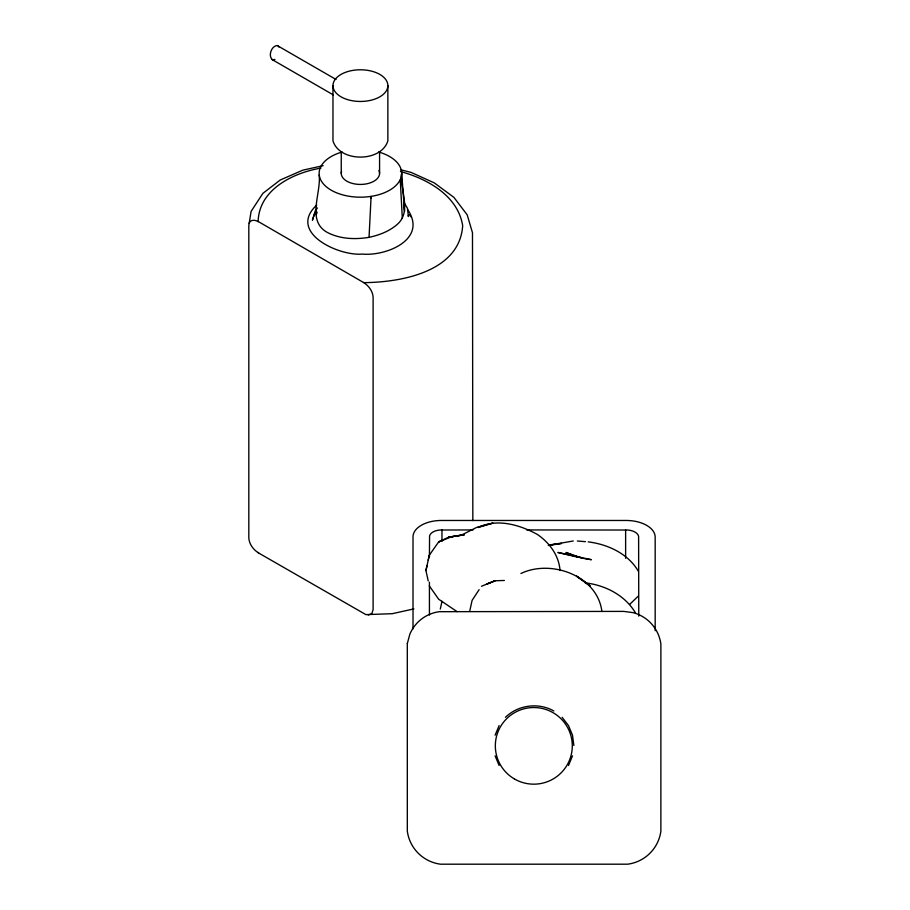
<?xml version="1.0" encoding="UTF-8"?>
<svg xmlns="http://www.w3.org/2000/svg" width="910" height="910" viewBox="0 0 910 910"><rect width="100%" height="100%" fill="white"/><g stroke="black" fill="none" stroke-linecap="round" stroke-linejoin="round"><path stroke-width="1.36" d="M319.148 175.016C321.344 193.182 306.295 220.698 327.156 232.357C339.976 239.08 355.002 239.66 369.05 237.339L371.098 196.378L371.007 198.039M342.149 152.004A41.269 23.819 0 0 0 334.243 191.782A41.269 23.819 0 0 0 400.275 179.532L400.309 181.807L401.674 173.366A41.269 23.819 0 0 0 378.674 152.004M323.13 165.665L302.802 170.17L280.246 179.998L262.899 193.341L251.103 211.382L248.817 225.452L248.817 537.935C249.192 544.26 253.458 549.856 258.747 553.075L365.911 614.625L392.244 613.693L413.902 608.904M368.254 615.035L371.803 613.647L373.111 609.689L373.111 297.206C372.747 291.143 368.721 285.774 363.704 282.601L258.144 221.471C258.975 189.382 293.179 172.82 320.934 168.1M428.223 580.967L425.937 570.559L427.029 565.519M428.223 560.139L429.281 555.271L438.643 541.916L448.619 537.207L464.191 534.818L448.619 537.207L461.609 535.023L476.749 527.368L492.992 523.079L478.08 527.504C497.235 518.154 519.621 524.751 537.366 534.443C549.595 542.849 558.945 555.441 560.037 570.559M425.937 570.559L429.281 555.271M440.292 609.086L441.998 601.271M469.856 610.599L472.108 600.35L479.126 589.68M316.259 214.817L317.158 212.155M369.05 237.339C379.254 235.155 389.23 231.345 397.204 224.451C412.185 211.393 399.717 189.849 401.674 173.366L404.563 211.484M495.108 735.2L499.112 725.588M568.5 765.481L572.504 755.857M249.135 223.257C250.33 219.321 255.46 219.799 258.212 221.699M317.431 207.935L315.326 210.79L312.426 220.186L314.871 212.951L316.452 210.995M638.354 596.039L629.663 604.411M316.726 205.091C287.128 232.437 338.759 256.29 362.339 254.072C386.386 256.358 427.996 239.285 407.578 209.448M505.482 717.319C518.097 704.909 538.447 702.258 553.837 710.983M481.481 586.267L495.097 580.773L504.379 580.466M487.703 583.617L495.097 580.773L486.429 584.265M443.113 540.142L438.643 541.916L452.27 536.513M274.945 59.446L272.659 59.867C267.745 56.352 271.317 45.807 277.231 45.534L336.04 79.477M520.918 573.493C550.8 559.138 596.664 575.291 601.783 610.599M548.366 545.306L573.277 540.984M548.446 545.465L561.504 543.452L549.265 544.919M473.052 529.938L439.871 530.018A11.966 6.905 0 0 0 429.565 535.967L429.429 556.886M526.731 529.938L627.798 530.029A12.558 7.257 0 0 1 638.615 536.274L638.763 616.104M577.338 541.018L585.46 541.666M588.167 541.871C607.778 544.305 628.082 553.587 638.354 571.264M585.153 582.855C605.025 585.073 624.908 595.129 635.328 612.692M363.477 282.464L364.102 282.635C401.048 282.327 459.641 271.874 462.678 225.725C457.878 195.616 427.382 178.826 400.434 171.512M257.769 552.415L258.747 553.075M584.664 558.706L591.398 559.696L557.875 552.45L577.952 557.227M400.571 169.726L411.183 172.445L434.252 182.864L453.908 197.368L467.194 214.851L472.483 232.755L472.836 520.634M574.631 555.999L582.07 558.149M583.31 558.512L565.963 552.472L573.391 555.498M271.715 59.332L333.276 94.879M457.116 611.657L438.643 599.201L429.281 585.835M409.272 214.646L410.911 216.785M562.13 717.319L568.5 725.588L572.504 735.2L573.869 745.529M278.176 46.069L278.904 47.047M403.778 201.952L407.464 208.333L408.408 216.557L408.283 215.431M495.108 755.857L499.112 765.481M403.812 204.943L404.415 210.176M400.343 181.443L402.311 218.138M655.177 630.687L655.177 537.218A29.006 16.744 0 0 0 626.16 520.463L441.43 520.463A28.415 16.403 0 0 0 413.015 536.866L413.015 628.924M625.625 529.938L625.625 558.274M441.964 529.938L441.964 541.268M429.429 582.229L429.429 615.08M387.865 85.62A27.448 15.845 0 0 1 346.687 99.338A27.448 15.845 0 0 1 346.687 71.901A27.448 15.845 0 0 1 387.865 85.62L387.865 140.811C381.426 162.515 339.396 162.515 332.969 140.811L332.969 85.62M379.572 152.129L379.572 173.366M341.25 152.129L341.25 173.366M378.924 170.511A19.155 11.056 0 0 1 361.247 184.423A19.155 11.056 0 0 1 341.546 171.444M407.305 643.597L407.316 831.126A38.573 38.413 0 0 0 440.52 864.193L627.672 864.193A38.573 38.413 0 0 0 660.876 831.126L660.887 644.098A37.799 37.64 0 0 0 633.189 612.658L623.714 611.395L439.348 611.691A37.23 37.071 0 0 0 409.818 634.259L407.305 643.597M585.699 582.582L576.542 576.155L590.169 585.96L585.699 582.582M514.571 779.04A38.482 38.322 0 0 0 572.288 745.859A38.482 38.322 0 0 0 514.571 712.666A38.482 38.322 0 0 0 514.571 779.04"/></g></svg>
